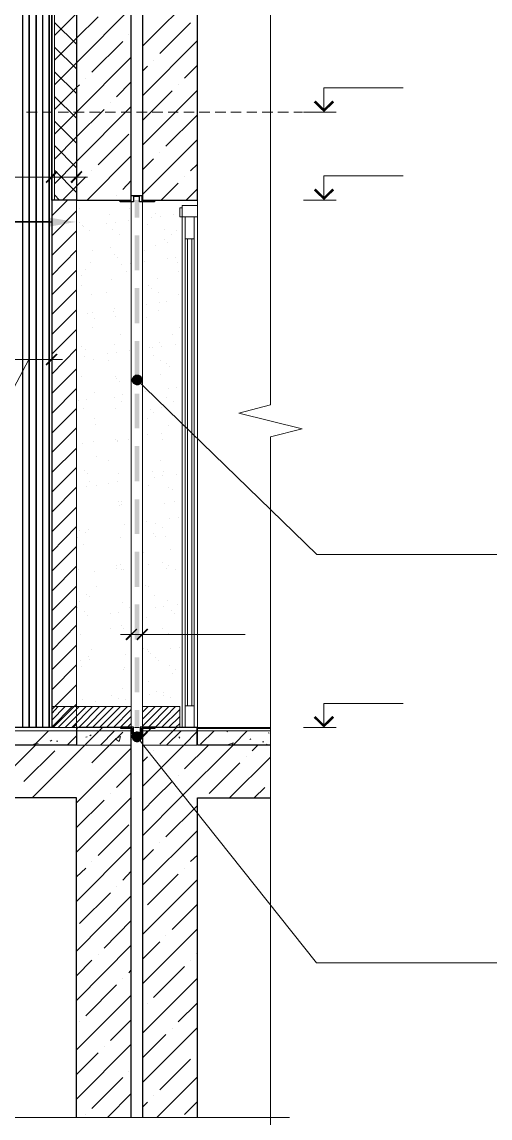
# Model space of a CAD drawing. Header units: millimetres. Extents: x -356862 to 418287, y 0 to 839748.
# Drawn here: x 395713 to 397891, y 771271 to 776373 of the extents above; entities that cross this region are included whole.
import ezdxf

# ---------------------------------------------------------------- set-up
doc = ezdxf.new("R2010")
doc.units = ezdxf.units.MM
doc.layers.add('PDF _Геометрия', color=7, linetype='Continuous', true_color=0xbababa)
doc.layers.add('PDF _Сплошная заливка', color=7, linetype='Continuous', true_color=0xf50000)

msp = doc.modelspace()

# ---------------------------------------------------------------- linework, layer by layer
at = {"layer": 'PDF _Геометрия', "color": 7, "lineweight": 5}
for points in [[(396868.6783, 777847.0944), (396868.6783, 777758.3315), (396868.6783, 774591.012), (396721.4618, 774552.0429), (397015.8948, 774478.4346), (396868.6783, 774441.6305), (396868.6783, 771274.3109), (396868.6783, 771185.548)], [(395784.0391, 775952.7645), (395734.2453, 775952.7645)], [(395855.4824, 775952.7645), (395807.8536, 775952.7645)], [(395929.0907, 775952.7645), (395881.4618, 775952.7645)], [(396002.6989, 775952.7645), (395952.9051, 775952.7645)], [(396076.3072, 775952.7645), (396026.5134, 775952.7645)], [(396147.7505, 775952.7645), (396100.1216, 775952.7645)], [(396221.3587, 775952.7645), (396173.7299, 775952.7645)], [(396294.967, 775952.7645), (396245.1732, 775952.7645)], [(396368.5752, 775952.7645), (396318.7814, 775952.7645)], [(396440.0185, 775952.7645), (396392.3897, 775952.7645)], [(396513.6268, 775952.7645), (396465.9979, 775952.7645)], [(396587.235, 775952.7645), (396537.4412, 775952.7645)], [(396660.8433, 775952.7645), (396611.0495, 775952.7645)], [(396732.2866, 775952.7645), (396684.6577, 775952.7645)], [(396805.8948, 775952.7645), (396758.266, 775952.7645)], [(396879.5031, 775952.7645), (396829.7093, 775952.7645)], [(396953.1113, 775952.7645), (396903.3175, 775952.7645)], [(397018.0598, 775952.7645), (396976.9257, 775952.7645)], [(395965.8948, 773088.5377), (395965.8948, 775543.5893)], [(396221.3587, 775543.5893), (396221.3587, 773088.5377)], [(396273.3175, 773088.5377), (396273.3175, 775543.5893)], [(396528.7814, 775543.5893), (396528.7814, 775517.6099)], [(396472.4928, 773190.2903), (396472.4928, 775363.8986)], [(396513.6268, 775363.8986), (396513.6268, 773190.2903)], [(396273.3175, 773006.2697), (396526.6165, 773006.2697), (396526.6165, 773088.5377)], [(396868.6783, 773088.5377), (396528.7814, 773088.5377)], [(396868.6783, 773084.2078), (396528.7814, 773084.2078)], [(396221.3587, 773073.3831), (391055.7917, 773073.3831)], [(396526.6165, 773073.3831), (396273.3175, 773073.3831)], [(396868.6783, 773073.3831), (396528.7814, 773073.3831)], [(396957.4412, 771274.3109), (396868.6783, 771274.3109), (392188.0598, 771274.3109), (392151.2556, 771421.5274), (392077.6474, 771124.9295), (392040.8433, 771274.3109), (387360.2247, 771274.3109), (387271.4618, 771274.3109)]]:
    msp.add_lwpolyline(points, dxfattribs=at)
at = {"layer": 'PDF _Геометрия', "color": 7, "lineweight": 30}
for points in [[(372746.8227, 777056.8882), (378628.9876, 777056.8882), (378628.9876, 776463.6924), (379139.9154, 776463.6924), (379139.9154, 777056.8882), (382413.3175, 777056.8882), (382413.3175, 776463.6924), (382924.2453, 776463.6924), (382924.2453, 777056.8882), (387834.3484, 777056.8882), (387834.3484, 776463.6924), (388345.2763, 776463.6924), (388345.2763, 777056.8882), (391209.5031, 777056.8882), (391209.5031, 776463.6924), (391720.4309, 776463.6924), (391720.4309, 777056.8882), (395965.8948, 777056.8882), (395965.8948, 775543.5893), (396221.3587, 775543.5893), (396221.3587, 777056.8882), (396221.3587, 777303.6924), (396221.3587, 777758.3315)], [(396273.3175, 777758.3315), (396273.3175, 777303.6924), (396273.3175, 777056.8882), (396273.3175, 775543.5893), (396528.7814, 775543.5893), (396528.7814, 777056.8882), (396868.6783, 777056.8882)], [(396221.3587, 771274.3109), (396221.3587, 772761.6305), (396221.3587, 773006.2697), (396221.3587, 773088.5377), (395965.8948, 773088.5377), (395965.8948, 773006.2697), (391209.5031, 773006.2697), (391209.5031, 772761.6305)], [(396868.6783, 773006.2697), (396528.7814, 773006.2697), (396528.7814, 773088.5377), (396273.3175, 773088.5377), (396273.3175, 773006.2697), (396273.3175, 772761.6305), (396273.3175, 771274.3109)], [(395965.8948, 771274.3109), (395965.8948, 772761.6305), (391209.5031, 772761.6305), (391209.5031, 772168.4346), (391720.4309, 772168.4346), (391720.4309, 772761.6305)], [(396528.7814, 771274.3109), (396528.7814, 772761.6305), (396868.6783, 772761.6305)]]:
    msp.add_lwpolyline(points, dxfattribs=at)
at = {"layer": 'PDF _Геометрия', "color": 24, "lineweight": 18, "true_color": 0xa12502}
msp.add_lwpolyline([(395638.9876, 777056.8882), (395851.1526, 777056.8882), (395851.1526, 773088.5377), (395638.9876, 773088.5377)], close=True, dxfattribs=at)
at = {"layer": 'PDF _Геометрия', "color": 150, "lineweight": 30, "true_color": 0x0080ff}
msp.add_lwpolyline([(395851.1526, 777056.8882), (395851.1526, 773088.5377), (395638.9876, 773088.5377), (395638.9876, 777056.8882)], close=True, dxfattribs=at)
at = {"layer": 'PDF _Геометрия', "color": 254, "lineweight": 5, "true_color": 0xdcdcdc}
for points in [[(395714.7608, 773088.5377), (395714.7608, 777056.8882)], [(395745.0701, 773088.5377), (395745.0701, 777056.8882)], [(395779.7093, 773088.5377), (395779.7093, 777056.8882)], [(395810.0185, 773088.5377), (395810.0185, 777056.8882)], [(395840.3278, 773088.5377), (395840.3278, 777056.8882)], [(396457.3381, 773088.5377), (396457.3381, 775465.6511)], [(396528.7814, 775465.6511), (396528.7814, 773088.5377)]]:
    msp.add_lwpolyline(points, dxfattribs=at)
for points in [[(395716.9257, 777056.8882), (395716.9257, 773088.5377)], [(395747.235, 777056.8882), (395747.235, 773088.5377)], [(395777.5443, 777056.8882), (395777.5443, 773088.5377)], [(395807.8536, 777056.8882), (395807.8536, 773088.5377)], [(395838.1629, 777056.8882), (395838.1629, 773088.5377)]]:
    msp.add_lwpolyline(points, close=True, dxfattribs=at)
at = {"layer": 'PDF _Геометрия', "color": 171, "lineweight": 30, "true_color": 0x7f7fff}
msp.add_lwpolyline([(395965.8948, 775543.5893), (395851.1526, 775543.5893), (395851.1526, 777056.8882)], dxfattribs=at)
at = {"layer": 'PDF _Геометрия', "color": 171, "lineweight": 20, "true_color": 0x7f7fff}
for points in [[(395965.8948, 777056.8882), (395864.1422, 777056.8882), (395864.1422, 775543.5893), (395965.8948, 775543.5893)], [(395965.8948, 775543.5893), (395851.1526, 775543.5893), (395851.1526, 773088.5377), (395965.8948, 773088.5377)]]:
    msp.add_lwpolyline(points, close=True, dxfattribs=at)
at = {"layer": 'PDF _Геометрия', "lineweight": 5}
for points in [[(396273.3175, 776260.1872), (396528.7814, 776515.6511)], [(395965.8948, 776182.2491), (396221.3587, 776437.713)], [(395965.8948, 776296.9913), (396067.6474, 776396.579)], [(396353.4206, 776225.548), (396496.3072, 776368.4346)], [(396210.534, 776312.146), (396210.534, 776312.146)], [(396037.3381, 776138.9501), (396182.3897, 776281.8367)], [(396273.3175, 776028.5377), (396528.7814, 776286.1666)], [(395965.8948, 775952.7645), (396221.3587, 776208.2285)], [(396325.2763, 776195.2388), (396325.2763, 776195.2388)], [(396273.3175, 776143.28), (396297.1319, 776167.0944)], [(396468.1629, 776110.8058), (396528.7814, 776171.4243)], [(396009.1938, 776110.8058), (396009.1938, 776110.8058)], [(396152.0804, 776024.2078), (396221.3587, 776093.4862)], [(395965.8948, 776067.5068), (395981.0495, 776080.4965)], [(396273.3175, 775799.0532), (396528.7814, 776054.5171)], [(396273.3175, 775913.7955), (396411.8742, 776052.3522)], [(396440.0185, 776080.4965), (396440.0185, 776080.4965)], [(396123.9361, 775996.0635), (396123.9361, 775996.0635)], [(395965.8948, 775723.28), (396221.3587, 775978.7439)], [(395965.8948, 775838.0223), (396095.7917, 775965.7542)], [(396381.5649, 775794.7233), (396526.6165, 775937.6099)], [(396067.6474, 775708.1254), (396210.534, 775851.012)], [(396273.3175, 775569.5687), (396528.7814, 775825.0326)], [(396015.6886, 775543.5893), (396221.3587, 775749.2594)], [(396273.3175, 775684.3109), (396325.2763, 775736.2697)], [(396353.4206, 775766.579), (396353.4206, 775766.579)], [(396496.3072, 775679.981), (396528.7814, 775710.2903)], [(395965.8948, 775608.5377), (396009.1938, 775651.8367)], [(396037.3381, 775679.981), (396037.3381, 775679.981)], [(396182.3897, 775593.3831), (396221.3587, 775634.5171)], [(396468.1629, 775651.8367), (396468.1629, 775651.8367)], [(396359.9154, 775543.5893), (396440.0185, 775621.5274)], [(396476.8227, 775543.5893), (396528.7814, 775595.548)], [(396152.0804, 775565.2388), (396152.0804, 775565.2388)], [(395760.2247, 772761.6305), (396004.8639, 773006.2697), (396087.1319, 773088.5377)], [(395965.8948, 773082.0429), (395972.3897, 773088.5377)], [(396273.3175, 773043.0738), (396316.6165, 773088.5377)], [(396353.4206, 773010.5996), (396431.3587, 773088.5377)], [(395768.8845, 773006.2697), (395835.9979, 773073.3831)], [(395844.6577, 773025.7542), (395851.1526, 773030.0841)], [(395922.5959, 773006.2697), (395968.0598, 773051.7336)], [(396009.1938, 773043.0738), (396015.6886, 773045.2388)], [(396028.6783, 773049.5687), (396035.1732, 773053.8986)], [(396037.3381, 772924.0017), (396119.6062, 773006.2697), (396182.3897, 773066.8882)], [(396078.4721, 773006.2697), (396143.4206, 773073.3831)], [(396273.3175, 772584.1047), (396448.6783, 772761.6305), (396695.4824, 773006.2697), (396760.4309, 773073.3831)], [(396273.3175, 773047.4037), (396297.1319, 773073.3831)], [(396273.3175, 772813.5893), (396465.9979, 773006.2697), (396528.7814, 773071.2181)], [(396385.8948, 773006.2697), (396453.0082, 773073.3831)], [(396442.1835, 773045.2388), (396446.5134, 773038.7439)], [(396543.9361, 773010.5996), (396606.7196, 773073.3831)], [(396665.1732, 773073.3831), (396669.5031, 773069.0532)], [(396773.4206, 773032.2491), (396777.7505, 773036.579)], [(396857.8536, 773064.7233), (396862.1835, 773062.5584)], [(395530.7402, 772761.6305), (395775.3794, 773006.2697)], [(395721.2556, 772837.4037), (395866.3072, 772980.2903)], [(395764.5546, 773006.2697), (395771.0495, 773012.7645), (395771.0495, 773006.2697)], [(395781.8742, 773012.7645), (395788.369, 773014.9295)], [(395872.802, 773025.7542), (395879.2969, 773025.7542)], [(395965.8948, 772737.8161), (395989.7093, 772761.6305), (396221.3587, 772993.28)], [(396325.2763, 772980.2903), (396325.2763, 772980.2903)], [(396468.1629, 772895.8573), (396580.7402, 773006.2697)], [(396587.235, 773006.2697), (396589.4, 773008.4346)], [(396691.1526, 773006.2697), (396695.4824, 773017.0944), (396669.5031, 773008.4346), (396671.668, 773006.2697)], [(396784.2453, 772980.2903), (396810.2247, 773006.2697)], [(396831.8742, 773021.4243), (396838.369, 773021.4243)], [(396849.1938, 773006.2697), (396853.5237, 773010.5996)], [(396273.3175, 772928.3315), (396297.1319, 772952.146)], [(396678.1629, 772761.6305), (396868.6783, 772949.981)], [(396756.101, 772952.146), (396756.101, 772952.146)], [(396152.0804, 772809.2594), (396221.3587, 772878.5377)], [(396582.9051, 772781.1151), (396725.7917, 772924.0017)], [(396273.3175, 772698.847), (396333.9361, 772761.6305), (396411.8742, 772837.4037)], [(396440.0185, 772865.548), (396440.0185, 772865.548)], [(396123.9361, 772781.1151), (396123.9361, 772781.1151)], [(396792.9051, 772761.6305), (396842.6989, 772809.2594)], [(395965.8948, 772508.3315), (396219.1938, 772761.6305), (396221.3587, 772763.7955)], [(395965.8948, 772623.0738), (396095.7917, 772750.8058)], [(396381.5649, 772579.7748), (396526.6165, 772722.6614)], [(396067.6474, 772493.1769), (396210.534, 772636.0635)], [(396273.3175, 772354.6202), (396528.7814, 772610.0841)], [(395965.8948, 772278.847), (396221.3587, 772534.3109)], [(396273.3175, 772469.3625), (396325.2763, 772521.3212)], [(396353.4206, 772551.6305), (396353.4206, 772551.6305)], [(396496.3072, 772465.0326), (396528.7814, 772495.3419)], [(395965.8948, 772393.5893), (396009.1938, 772434.7233)], [(396037.3381, 772465.0326), (396037.3381, 772465.0326)], [(396182.3897, 772378.4346), (396221.3587, 772419.5687)], [(396468.1629, 772434.7233), (396468.1629, 772434.7233)], [(396273.3175, 772125.1357), (396528.7814, 772380.5996)], [(396297.1319, 772263.6924), (396440.0185, 772406.579)], [(395981.0495, 772177.0944), (396123.9361, 772319.981)], [(396152.0804, 772350.2903), (396152.0804, 772350.2903)], [(395965.8948, 772047.1975), (396221.3587, 772304.8264)], [(396411.8742, 772148.9501), (396528.7814, 772265.8573)], [(396095.7917, 772062.3522), (396221.3587, 772190.0841)], [(396273.3175, 771895.6511), (396528.7814, 772151.1151)], [(396381.5649, 772120.8058), (396381.5649, 772120.8058)], [(395965.8948, 771817.713), (396221.3587, 772075.3419)], [(396273.3175, 772010.3934), (396353.4206, 772090.4965)], [(396067.6474, 772034.2078), (396067.6474, 772034.2078)], [(396526.6165, 772034.2078), (396528.7814, 772036.3728)], [(395965.8948, 771932.4553), (396037.3381, 772006.0635)], [(396210.534, 771947.6099), (396221.3587, 771960.5996)], [(396325.2763, 771832.8676), (396468.1629, 771975.7542)], [(396496.3072, 772006.0635), (396496.3072, 772006.0635)], [(396182.3897, 771919.4656), (396182.3897, 771919.4656)], [(396273.3175, 771666.1666), (396528.7814, 771921.6305)], [(396009.1938, 771746.2697), (396152.0804, 771891.3212)], [(395965.8948, 771588.2285), (396221.3587, 771843.6924)], [(396297.1319, 771804.7233), (396297.1319, 771804.7233)], [(396440.0185, 771718.1254), (396528.7814, 771806.8882)], [(395981.0495, 771718.1254), (395981.0495, 771718.1254)], [(396123.9361, 771631.5274), (396221.3587, 771728.9501)], [(396273.3175, 771436.6821), (396528.7814, 771692.146)], [(396273.3175, 771551.4243), (396381.5649, 771659.6718)], [(396411.8742, 771689.981), (396411.8742, 771689.981)], [(395965.8948, 771358.7439), (396221.3587, 771614.2078)], [(396095.7917, 771603.3831), (396095.7917, 771603.3831)], [(395965.8948, 771473.4862), (396067.6474, 771575.2388)], [(396526.6165, 771575.2388), (396526.6165, 771575.2388)], [(396353.4206, 771402.0429), (396496.3072, 771544.9295)], [(396037.3381, 771315.445), (396182.3897, 771460.4965)], [(396210.534, 771488.6408), (396210.534, 771488.6408)], [(396340.4309, 771274.3109), (396528.7814, 771462.6614)], [(396110.9464, 771274.3109), (396221.3587, 771384.7233)], [(396273.3175, 771321.9398), (396297.1319, 771345.7542)], [(396325.2763, 771373.8986), (396325.2763, 771373.8986)], [(396468.1629, 771287.3006), (396528.7814, 771347.9192)], [(396009.1938, 771287.3006), (396009.1938, 771287.3006)]]:
    msp.add_lwpolyline(points, dxfattribs=at)
at = {"layer": 'PDF _Геометрия', "color": 171, "lineweight": 20, "true_color": 0x7f7fff}
for points in [[(395864.1422, 776309.981), (395965.8948, 776411.7336)], [(395965.8948, 776268.847), (395864.1422, 776370.5996)], [(395864.1422, 776195.2388), (395965.8948, 776296.9913)], [(395965.8948, 776154.1047), (395864.1422, 776255.8573)], [(395864.1422, 776080.4965), (395965.8948, 776182.2491)], [(395965.8948, 776039.3625), (395864.1422, 776141.1151)], [(395864.1422, 775965.7542), (395965.8948, 776067.5068)], [(395965.8948, 775924.6202), (395864.1422, 776026.3728)], [(395864.1422, 775851.012), (395965.8948, 775952.7645)], [(395965.8948, 775807.713), (395864.1422, 775911.6305)], [(395864.1422, 775734.1047), (395965.8948, 775838.0223)], [(395965.8948, 775692.9707), (395864.1422, 775796.8882)], [(395864.1422, 775619.3625), (395965.8948, 775723.28)], [(395965.8948, 775578.2285), (395864.1422, 775682.146)], [(395900.9464, 775543.5893), (395965.8948, 775608.5377)], [(395851.1526, 775469.981), (395924.7608, 775543.5893)], [(395887.9567, 775543.5893), (395864.1422, 775567.4037)], [(395851.1526, 775376.8882), (395965.8948, 775493.7955)], [(395851.1526, 775285.9604), (395965.8948, 775400.7027)], [(395851.1526, 775192.8676), (395965.8948, 775309.7748)], [(395851.1526, 775101.9398), (395965.8948, 775216.6821)], [(395851.1526, 775011.012), (395965.8948, 775125.7542)], [(395851.1526, 774917.9192), (395965.8948, 775032.6614)], [(395851.1526, 774826.9913), (395965.8948, 774941.7336)], [(395851.1526, 774733.8986), (395965.8948, 774850.8058)], [(395851.1526, 774642.9707), (395965.8948, 774757.713)], [(395851.1526, 774549.8779), (395965.8948, 774666.7852)], [(395851.1526, 774458.9501), (395965.8948, 774573.6924)], [(395851.1526, 774368.0223), (395965.8948, 774482.7645)], [(395851.1526, 774274.9295), (395965.8948, 774389.6718)], [(395851.1526, 774184.0017), (395965.8948, 774298.7439)], [(395851.1526, 774090.9089), (395965.8948, 774207.8161)], [(395851.1526, 773999.981), (395965.8948, 774114.7233)], [(395851.1526, 773906.8882), (395965.8948, 774023.7955)], [(395851.1526, 773815.9604), (395965.8948, 773930.7027)], [(395851.1526, 773722.8676), (395965.8948, 773839.7748)], [(395851.1526, 773631.9398), (395965.8948, 773746.6821)], [(395851.1526, 773541.012), (395965.8948, 773655.7542)], [(395851.1526, 773447.9192), (395965.8948, 773564.8264)], [(395851.1526, 773356.9913), (395965.8948, 773471.7336)], [(395851.1526, 773263.8986), (395965.8948, 773380.8058)], [(395851.1526, 773172.9707), (395965.8948, 773287.713)], [(395857.6474, 773088.5377), (395965.8948, 773196.7852)], [(395950.7402, 773088.5377), (395965.8948, 773103.6924)]]:
    msp.add_lwpolyline(points, dxfattribs=at)
at = {"layer": 'PDF _Геометрия', "color": 112, "lineweight": 5, "true_color": 0x00b85c}
for points in [[(397117.6474, 775952.7645), (397117.6474, 776065.3419), (397485.6886, 776065.3419)], [(397022.3897, 775952.7645), (397173.9361, 775952.7645)], [(397117.6474, 775543.5893), (397117.6474, 775656.1666), (397485.6886, 775656.1666)], [(397022.3897, 775543.5893), (397173.9361, 775543.5893)], [(397117.6474, 773088.5377), (397117.6474, 773201.1151), (397485.6886, 773201.1151)], [(397022.3897, 773088.5377), (397173.9361, 773088.5377)]]:
    msp.add_lwpolyline(points, dxfattribs=at)
at = {"layer": 'PDF _Геометрия', "color": 7, "lineweight": 18}
for points in [[(395851.1526, 775595.548), (395851.1526, 775701.6305)], [(395965.8948, 775595.548), (395965.8948, 775701.6305)], [(395403.0082, 775649.6718), (395851.1526, 775649.6718)], [(396017.8536, 775649.6718), (395799.1938, 775649.6718)], [(395851.1526, 775389.8779), (395851.1526, 774751.2181)], [(395745.0701, 774801.012), (395602.1835, 774534.7233), (395167.0288, 774534.7233)], [(395587.0288, 774801.012), (395900.9464, 774801.012)], [(396221.3587, 773549.6718), (396221.3587, 773469.5687)], [(396273.3175, 773549.6718), (396273.3175, 773469.5687)], [(396221.3587, 773521.5274), (396171.5649, 773521.5274)], [(396221.3587, 773521.5274), (396273.3175, 773521.5274), (396221.3587, 773521.5274)], [(396323.1113, 773521.5274), (396273.3175, 773521.5274), (396751.7711, 773521.5274)]]:
    msp.add_lwpolyline(points, dxfattribs=at)
at = {"layer": 'PDF _Геометрия', "color": 235, "lineweight": 30, "true_color": 0xa14f78}
msp.add_lwpolyline([(396271.1526, 775565.2388), (396271.1526, 775539.2594), (396329.6062, 775539.2594), (396329.6062, 775534.9295), (396260.3278, 775534.9295), (396260.3278, 775560.9089), (396249.5031, 775560.9089), (396232.1835, 775560.9089), (396232.1835, 775534.9295), (396169.4, 775534.9295), (396169.4, 775539.2594), (396221.3587, 775539.2594), (396221.3587, 775565.2388), (396249.5031, 775565.2388)], close=True, dxfattribs=at)
at = {"layer": 'PDF _Геометрия', "color": 24, "lineweight": 18, "true_color": 0xa12502}
for points in [[(395978.8845, 775504.6202), (395978.8845, 775504.6202)], [(396214.8639, 775504.6202), (396214.8639, 775504.6202)], [(396331.7711, 775480.8058), (396331.7711, 775480.8058)], [(395981.0495, 775437.5068), (395981.0495, 775437.5068)], [(396106.6165, 775435.3419), (396106.6165, 775435.3419)], [(396121.7711, 775474.3109), (396121.7711, 775474.3109)], [(396145.5855, 775439.6718), (396145.5855, 775439.6718)], [(396210.534, 775448.3315), (396210.534, 775448.3315)], [(396297.1319, 775431.012), (396297.1319, 775431.012)], [(396314.4515, 775463.4862), (396314.4515, 775463.4862)], [(396355.5855, 775467.8161), (396355.5855, 775467.8161)], [(396418.369, 775476.4759), (396418.369, 775476.4759)], [(395996.2041, 775424.5171), (395996.2041, 775424.5171)], [(396000.534, 775420.1872), (396000.534, 775420.1872)], [(396026.5134, 775400.7027), (396026.5134, 775400.7027)], [(396134.7608, 775407.1975), (396134.7608, 775407.1975)], [(396167.235, 775385.548), (396167.235, 775385.548)], [(396377.235, 775407.1975), (396377.235, 775407.1975)], [(396409.7093, 775385.548), (396409.7093, 775385.548)], [(396431.3587, 775402.8676), (396431.3587, 775402.8676)], [(396336.101, 775331.4243), (396336.101, 775331.4243)], [(396375.0701, 775359.5687), (396375.0701, 775359.5687)], [(396390.2247, 775346.579), (396390.2247, 775346.579)], [(396041.668, 775309.7748), (396041.668, 775309.7748)], [(396126.101, 775322.7645), (396126.101, 775322.7645)], [(396141.2556, 775290.2903), (396141.2556, 775290.2903)], [(396156.4103, 775277.3006), (396156.4103, 775277.3006)], [(396284.1422, 775309.7748), (396284.1422, 775309.7748)], [(396427.0288, 775275.1357), (396427.0288, 775275.1357)], [(396033.0082, 775251.3212), (396033.0082, 775251.3212)], [(396178.0598, 775242.6614), (396178.0598, 775242.6614)], [(396217.0288, 775249.1563), (396217.0288, 775249.1563)], [(396281.9773, 775255.6511), (396281.9773, 775255.6511)], [(396388.0598, 775270.8058), (396388.0598, 775270.8058)], [(396435.6886, 775253.4862), (396435.6886, 775253.4862)], [(395968.0598, 775214.5171), (395968.0598, 775214.5171)], [(395987.5443, 775190.7027), (395987.5443, 775190.7027)], [(396009.1938, 775221.012), (396009.1938, 775221.012)], [(396130.4309, 775173.3831), (396130.4309, 775173.3831)], [(396197.5443, 775210.1872), (396197.5443, 775210.1872)], [(396342.5959, 775179.8779), (396342.5959, 775179.8779)], [(396440.0185, 775212.3522), (396440.0185, 775212.3522)], [(395989.7093, 775147.4037), (395989.7093, 775147.4037)], [(396301.4618, 775145.2388), (396301.4618, 775145.2388)], [(396314.4515, 775132.2491), (396314.4515, 775132.2491)], [(396037.3381, 775101.9398), (396037.3381, 775101.9398)], [(396104.4515, 775114.9295), (396104.4515, 775114.9295)], [(396349.0907, 775114.9295), (396349.0907, 775114.9295)], [(396440.0185, 775101.9398), (396440.0185, 775101.9398)], [(396039.5031, 775021.8367), (396039.5031, 775021.8367)], [(396136.9257, 775024.0017), (396136.9257, 775024.0017)], [(396143.4206, 775036.9913), (396143.4206, 775036.9913)], [(396290.6371, 775056.4759), (396290.6371, 775056.4759)], [(396346.9257, 775030.4965), (396346.9257, 775030.4965)], [(396353.4206, 775065.1357), (396353.4206, 775065.1357)], [(396383.7299, 775069.4656), (396383.7299, 775069.4656)], [(396017.8536, 775015.3419), (396017.8536, 775015.3419)], [(396050.3278, 774993.6924), (396050.3278, 774993.6924)], [(396147.7505, 775000.1872), (396147.7505, 775000.1872)], [(396292.802, 774995.8573), (396292.802, 774995.8573)], [(396041.668, 774950.3934), (396041.668, 774950.3934)], [(396169.4, 774920.0841), (396169.4, 774920.0841)], [(396411.8742, 774920.0841), (396411.8742, 774920.0841)], [(396444.3484, 774952.5584), (396444.3484, 774952.5584)], [(396141.2556, 774872.4553), (396141.2556, 774872.4553)], [(396351.2556, 774881.1151), (396351.2556, 774881.1151)], [(396424.8639, 774872.4553), (396424.8639, 774872.4553)], [(395991.8742, 774861.6305), (395991.8742, 774861.6305)], [(396004.8639, 774816.1666), (396004.8639, 774816.1666)], [(396007.0288, 774848.6408), (396007.0288, 774848.6408)], [(396110.9464, 774831.3212), (396110.9464, 774831.3212)], [(396152.0804, 774835.6511), (396152.0804, 774835.6511)], [(396214.8639, 774844.3109), (396214.8639, 774844.3109)], [(396307.9567, 774855.1357), (396307.9567, 774855.1357)], [(396320.9464, 774857.3006), (396320.9464, 774857.3006)], [(396323.1113, 774820.4965), (396323.1113, 774820.4965)], [(396362.0804, 774863.7955), (396362.0804, 774863.7955)], [(396045.9979, 774801.012), (396045.9979, 774801.012)], [(396113.1113, 774798.847), (396113.1113, 774798.847)], [(396355.5855, 774798.847), (396355.5855, 774798.847)], [(396385.8948, 774783.6924), (396385.8948, 774783.6924)], [(396401.0495, 774770.7027), (396401.0495, 774770.7027)], [(395987.5443, 774723.0738), (395987.5443, 774723.0738)], [(396145.5855, 774723.0738), (396145.5855, 774723.0738)], [(396152.0804, 774714.414), (396152.0804, 774714.414)], [(396355.5855, 774729.5687), (396355.5855, 774729.5687)], [(396165.0701, 774701.4243), (396165.0701, 774701.4243)], [(396392.3897, 774666.7852), (396392.3897, 774666.7852)], [(396433.5237, 774671.1151), (396433.5237, 774671.1151)], [(395974.5546, 774610.4965), (395974.5546, 774610.4965)], [(396013.5237, 774614.8264), (396013.5237, 774614.8264)], [(396052.4928, 774649.4656), (396052.4928, 774649.4656)], [(396143.4206, 774625.6511), (396143.4206, 774625.6511)], [(396182.3897, 774638.6408), (396182.3897, 774638.6408)], [(396286.3072, 774651.6305), (396286.3072, 774651.6305)], [(396385.8948, 774625.6511), (396385.8948, 774625.6511)], [(396000.534, 774571.5274), (396000.534, 774571.5274)], [(396149.9154, 774571.5274), (396149.9154, 774571.5274)], [(396175.8948, 774604.0017), (396175.8948, 774604.0017)], [(396312.2866, 774569.3625), (396312.2866, 774569.3625)], [(396362.0804, 774580.1872), (396362.0804, 774580.1872)], [(396418.369, 774604.0017), (396418.369, 774604.0017)], [(396052.4928, 774528.2285), (396052.4928, 774528.2285)], [(396294.967, 774528.2285), (396294.967, 774528.2285)], [(396325.2763, 774554.2078), (396325.2763, 774554.2078)], [(396056.8227, 774500.0841), (396056.8227, 774500.0841)], [(396359.9154, 774458.9501), (396359.9154, 774458.9501)], [(396394.5546, 774493.5893), (396394.5546, 774493.5893)], [(395996.2041, 774409.1563), (395996.2041, 774409.1563)], [(396045.9979, 774417.8161), (396045.9979, 774417.8161)], [(396149.9154, 774430.8058), (396149.9154, 774430.8058)], [(396156.4103, 774422.146), (396156.4103, 774422.146)], [(396158.5752, 774424.3109), (396158.5752, 774424.3109)], [(396206.2041, 774430.8058), (396206.2041, 774430.8058)], [(396294.967, 774450.2903), (396294.967, 774450.2903)], [(396366.4103, 774430.8058), (396366.4103, 774430.8058)], [(396061.1526, 774350.7027), (396061.1526, 774350.7027)], [(396115.2763, 774333.3831), (396115.2763, 774333.3831)], [(396357.7505, 774333.3831), (396357.7505, 774333.3831)], [(396002.6989, 774285.7542), (396002.6989, 774285.7542)], [(396017.8536, 774272.7645), (396017.8536, 774272.7645)], [(396160.7402, 774272.7645), (396160.7402, 774272.7645)], [(396318.7814, 774279.2594), (396318.7814, 774279.2594)], [(396327.4412, 774253.28), (396327.4412, 774253.28)], [(396368.5752, 774259.7748), (396368.5752, 774259.7748)], [(396370.7402, 774279.2594), (396370.7402, 774279.2594)], [(396431.3587, 774266.2697), (396431.3587, 774266.2697)], [(396011.3587, 774212.146), (396011.3587, 774212.146)], [(396026.5134, 774233.7955), (396026.5134, 774233.7955)], [(396058.9876, 774214.3109), (396058.9876, 774214.3109)], [(396117.4412, 774225.1357), (396117.4412, 774225.1357)], [(396158.5752, 774231.6305), (396158.5752, 774231.6305)], [(396221.3587, 774240.2903), (396221.3587, 774240.2903)], [(396301.4618, 774214.3109), (396301.4618, 774214.3109)], [(396396.7196, 774207.8161), (396396.7196, 774207.8161)], [(396411.8742, 774194.8264), (396411.8742, 774194.8264)], [(396162.9051, 774138.5377), (396162.9051, 774138.5377)], [(396165.0701, 774121.2181), (396165.0701, 774121.2181)], [(396175.8948, 774125.548), (396175.8948, 774125.548)], [(396178.0598, 774138.5377), (396178.0598, 774138.5377)], [(396375.0701, 774129.8779), (396375.0701, 774129.8779)], [(396420.534, 774138.5377), (396420.534, 774138.5377)], [(396275.4824, 774051.9398), (396275.4824, 774051.9398)], [(396398.8845, 774060.5996), (396398.8845, 774060.5996)], [(396440.0185, 774067.0944), (396440.0185, 774067.0944)], [(395978.8845, 774006.4759), (395978.8845, 774006.4759)], [(396020.0185, 774010.8058), (396020.0185, 774010.8058)], [(396188.8845, 774032.4553), (396188.8845, 774032.4553)], [(396292.802, 774047.6099), (396292.802, 774047.6099)], [(396331.7711, 774038.9501), (396331.7711, 774038.9501)], [(396364.2453, 774019.4656), (396364.2453, 774019.4656)], [(395970.2247, 773971.8367), (395970.2247, 773971.8367)], [(396009.1938, 773995.6511), (396009.1938, 773995.6511)], [(396169.4, 773971.8367), (396169.4, 773971.8367)], [(396323.1113, 773993.4862), (396323.1113, 773993.4862)], [(396336.101, 773978.3315), (396336.101, 773978.3315)], [(396381.5649, 773978.3315), (396381.5649, 773978.3315)], [(395998.369, 773941.5274), (395998.369, 773941.5274)], [(396279.8123, 773902.5584), (396279.8123, 773902.5584)], [(396403.2144, 773917.713), (396403.2144, 773917.713)], [(396169.4, 773848.4346), (396169.4, 773848.4346)], [(396301.4618, 773846.2697), (396301.4618, 773846.2697)], [(396364.2453, 773854.9295), (396364.2453, 773854.9295)], [(395976.7196, 773822.4553), (395976.7196, 773822.4553)], [(396050.3278, 773813.7955), (396050.3278, 773813.7955)], [(396152.0804, 773844.1047), (396152.0804, 773844.1047)], [(396154.2453, 773826.7852), (396154.2453, 773826.7852)], [(396175.8948, 773822.4553), (396175.8948, 773822.4553)], [(396184.5546, 773822.4553), (396184.5546, 773822.4553)], [(396385.8948, 773828.9501), (396385.8948, 773828.9501)], [(396394.5546, 773844.1047), (396394.5546, 773844.1047)], [(396427.0288, 773822.4553), (396427.0288, 773822.4553)], [(396061.1526, 773746.6821), (396061.1526, 773746.6821)], [(396286.3072, 773751.012), (396286.3072, 773751.012)], [(396303.6268, 773746.6821), (396303.6268, 773746.6821)], [(396013.5237, 773709.8779), (396013.5237, 773709.8779)], [(396026.5134, 773696.8882), (396026.5134, 773696.8882)], [(396329.6062, 773703.3831), (396329.6062, 773703.3831)], [(395972.3897, 773649.2594), (395972.3897, 773649.2594)], [(395981.0495, 773673.0738), (395981.0495, 773673.0738)], [(396180.2247, 773670.9089), (396180.2247, 773670.9089)], [(396214.8639, 773649.2594), (396214.8639, 773649.2594)], [(396331.7711, 773649.2594), (396331.7711, 773649.2594)], [(396372.9051, 773653.5893), (396372.9051, 773653.5893)], [(396390.2247, 773679.5687), (396390.2247, 773679.5687)], [(396435.6886, 773662.2491), (396435.6886, 773662.2491)], [(396004.8639, 773627.6099), (396004.8639, 773627.6099)], [(396017.8536, 773608.1254), (396017.8536, 773608.1254)], [(396123.9361, 773621.1151), (396123.9361, 773621.1151)], [(396162.9051, 773625.445), (396162.9051, 773625.445)], [(396290.6371, 773601.6305), (396290.6371, 773601.6305)], [(396407.5443, 773631.9398), (396407.5443, 773631.9398)], [(396422.6989, 773618.9501), (396422.6989, 773618.9501)], [(396123.9361, 773551.8367), (396123.9361, 773551.8367)], [(396173.7299, 773562.6614), (396173.7299, 773562.6614)], [(396186.7196, 773549.6718), (396186.7196, 773549.6718)], [(396366.4103, 773551.8367), (396366.4103, 773551.8367)], [(395985.3794, 773521.5274), (395985.3794, 773521.5274)], [(396184.5546, 773521.5274), (396184.5546, 773521.5274)], [(396394.5546, 773528.0223), (396394.5546, 773528.0223)], [(396035.1732, 773452.2491), (396035.1732, 773452.2491)], [(396277.6474, 773454.414), (396277.6474, 773454.414)], [(396294.967, 773452.2491), (396294.967, 773452.2491)], [(396299.2969, 773441.4243), (396299.2969, 773441.4243)], [(396405.3794, 773456.579), (396405.3794, 773456.579)], [(396444.3484, 773460.9089), (396444.3484, 773460.9089)], [(395985.3794, 773400.2903), (395985.3794, 773400.2903)], [(396020.0185, 773419.7748), (396020.0185, 773419.7748)], [(396026.5134, 773406.7852), (396026.5134, 773406.7852)], [(396195.3794, 773428.4346), (396195.3794, 773428.4346)], [(396310.1216, 773432.7645), (396310.1216, 773432.7645)], [(396331.7711, 773415.445), (396331.7711, 773415.445)], [(396346.9257, 773402.4553), (396346.9257, 773402.4553)], [(395989.7093, 773372.146), (395989.7093, 773372.146)], [(396186.7196, 773356.9913), (396186.7196, 773356.9913)], [(396188.8845, 773369.981), (396188.8845, 773369.981)], [(396401.0495, 773378.6408), (396401.0495, 773378.6408)], [(396414.0391, 773341.8367), (396414.0391, 773341.8367)], [(396429.1938, 773356.9913), (396429.1938, 773356.9913)], [(396299.2969, 773300.7027), (396299.2969, 773300.7027)], [(396130.4309, 773237.9192), (396130.4309, 773237.9192)], [(396180.2247, 773272.5584), (396180.2247, 773272.5584)], [(396307.9567, 773242.2491), (396307.9567, 773242.2491)], [(396340.4309, 773257.4037), (396340.4309, 773257.4037)], [(396370.7402, 773250.9089), (396370.7402, 773250.9089)], [(396372.9051, 773237.9192), (396372.9051, 773237.9192)], [(395996.2041, 773220.5996), (395996.2041, 773220.5996)], [(396056.8227, 773209.7748), (396056.8227, 773209.7748)], [(396160.7402, 773222.7645), (396160.7402, 773222.7645)], [(396195.3794, 773220.5996), (396195.3794, 773220.5996)], [(396405.3794, 773229.2594), (396405.3794, 773229.2594)], [(396007.0288, 773162.146), (396007.0288, 773162.146)], [(396024.3484, 773134.0017), (396024.3484, 773134.0017)], [(396100.1216, 773149.1563), (396100.1216, 773149.1563)], [(396305.7917, 773151.3212), (396305.7917, 773151.3212)], [(396037.3381, 773121.012), (396037.3381, 773121.012)], [(396340.4309, 773125.3419), (396340.4309, 773125.3419)]]:
    msp.add_lwpolyline(points, dxfattribs=at)
at = {"layer": 'PDF _Геометрия', "color": 7, "lineweight": 9}
msp.add_lwpolyline([(396457.3381, 775465.6511), (396446.5134, 775465.6511), (396446.5134, 775506.7852), (396457.3381, 775506.7852)], dxfattribs=at)
at = {"layer": 'PDF _Геометрия', "color": 7, "lineweight": 20}
msp.add_lwpolyline([(396528.7814, 775517.6099), (396457.3381, 775517.6099), (396457.3381, 775465.6511), (396528.7814, 775465.6511)], close=True, dxfattribs=at)
at = {"layer": 'PDF _Геометрия', "color": 150, "lineweight": 30, "true_color": 0x0080ff}
msp.add_lwpolyline([(393971.9773, 775441.8367), (395638.9876, 775441.8367), (395851.1526, 775441.8367)], dxfattribs=at)
at = {"layer": 'PDF _Геометрия', "color": 1, "lineweight": 30, "true_color": 0xfa0000}
msp.add_lwpolyline([(395842.4928, 775441.8367), (395660.6371, 775441.8367), (395660.6371, 775073.7955)], dxfattribs=at)
at = {"layer": 'PDF _Геометрия', "color": 7, "lineweight": 9}
for points in [[(396472.4928, 775465.6511), (396472.4928, 775363.8986), (396513.6268, 775363.8986), (396513.6268, 775465.6511)], [(396472.4928, 773190.2903), (396472.4928, 773088.5377), (396513.6268, 773088.5377), (396513.6268, 773190.2903)]]:
    msp.add_lwpolyline(points, close=True, dxfattribs=at)
at = {"layer": 'PDF _Геометрия', "color": 171, "lineweight": 5, "true_color": 0x8080ff}
msp.add_lwpolyline([(396483.3175, 775363.8986), (396483.3175, 773190.2903), (396502.802, 773190.2903), (396502.802, 775363.8986)], close=True, dxfattribs=at)
at = {"layer": 'PDF _Геометрия', "color": 251, "lineweight": 20, "true_color": 0x545454}
for points in [[(396266.8227, 774688.4346), (396284.1422, 774671.1151), (397085.1732, 773893.8986), (397180.4309, 773893.8986), (399195.9979, 773893.8986)], [(396264.6577, 773025.7542), (396279.8123, 773004.1047), (397083.0082, 771993.0738), (397178.266, 771993.0738), (399089.9154, 771993.0738)]]:
    msp.add_lwpolyline(points, dxfattribs=at)
at = {"layer": 'PDF _Геометрия', "color": 84, "lineweight": 20, "true_color": 0x269900}
for points in [[(395851.1526, 773088.5377), (396221.3587, 773088.5377), (396221.3587, 773185.9604), (395851.1526, 773185.9604)], [(396273.3175, 773088.5377), (396446.5134, 773088.5377), (396446.5134, 773185.9604), (396273.3175, 773185.9604)]]:
    msp.add_lwpolyline(points, close=True, dxfattribs=at)
for points in [[(395851.1526, 773153.4862), (395881.4618, 773185.9604)], [(395851.1526, 773123.1769), (395913.9361, 773185.9604)], [(395851.1526, 773090.7027), (395946.4103, 773185.9604)], [(395881.4618, 773088.5377), (395978.8845, 773185.9604)], [(395913.9361, 773088.5377), (396011.3587, 773185.9604)], [(395944.2453, 773088.5377), (396041.668, 773185.9604)], [(395976.7196, 773088.5377), (396074.1422, 773185.9604)], [(396009.1938, 773088.5377), (396106.6165, 773185.9604)], [(396041.668, 773088.5377), (396139.0907, 773185.9604)], [(396074.1422, 773088.5377), (396171.5649, 773185.9604)], [(396106.6165, 773088.5377), (396204.0391, 773185.9604)], [(396273.3175, 773159.981), (396299.2969, 773185.9604)], [(396273.3175, 773127.5068), (396331.7711, 773185.9604)], [(396273.3175, 773095.0326), (396364.2453, 773185.9604)], [(396299.2969, 773088.5377), (396396.7196, 773185.9604)], [(396331.7711, 773088.5377), (396427.0288, 773185.9604)], [(396139.0907, 773088.5377), (396221.3587, 773172.9707)], [(396169.4, 773088.5377), (396221.3587, 773140.4965)], [(396362.0804, 773088.5377), (396446.5134, 773172.9707)], [(396394.5546, 773088.5377), (396446.5134, 773140.4965)], [(396201.8742, 773088.5377), (396221.3587, 773108.0223)], [(396427.0288, 773088.5377), (396446.5134, 773108.0223)]]:
    msp.add_lwpolyline(points, dxfattribs=at)
at = {"layer": 'PDF _Геометрия', "color": 7, "lineweight": 5}
msp.add_lwpolyline([(391055.7917, 773006.2697), (396221.3587, 773006.2697), (396221.3587, 773088.5377), (391055.7917, 773088.5377)], close=True, dxfattribs=at)
at = {"layer": 'PDF _Геометрия', "color": 160, "lineweight": 30, "true_color": 0x003fff}
msp.add_lwpolyline([(396251.668, 773060.3934), (396271.1526, 773060.3934), (396271.1526, 773086.3728), (396331.7711, 773086.3728), (396331.7711, 773090.7027), (396262.4928, 773090.7027), (396262.4928, 773064.7233), (396251.668, 773064.7233), (396232.1835, 773064.7233), (396232.1835, 773090.7027), (396171.5649, 773090.7027), (396171.5649, 773086.3728), (396223.5237, 773086.3728), (396223.5237, 773060.3934)], close=True, dxfattribs=at)
at = {"layer": 'PDF _Геометрия', "color": 235, "lineweight": 0, "true_color": 0xa14f78}
msp.add_lwpolyline([(396258.1629, 773088.5377), (396236.5134, 773088.5377)], dxfattribs=at)
at = {"layer": 'PDF _Геометрия', "lineweight": 5}
msp.add_lwpolyline([(396171.5649, 773047.4037), (396145.5855, 773036.579), (396165.0701, 773023.5893)], close=True, dxfattribs=at)
at = {"layer": 'PDF _Сплошная заливка', "color": 112, "true_color": 0x00b85c, "transparency": 33554559}
for points in [[(397117.6474, 775967.9192), (397070.0185, 775998.2285), (397078.6783, 776006.8882)], [(397117.6474, 775952.7645), (397117.6474, 775967.9192), (397070.0185, 775998.2285)], [(397165.2763, 775998.2285), (397156.6165, 776006.8882), (397117.6474, 775952.7645)], [(397156.6165, 776006.8882), (397117.6474, 775952.7645), (397117.6474, 775967.9192)], [(397117.6474, 775558.7439), (397070.0185, 775589.0532), (397078.6783, 775597.713)], [(397117.6474, 775543.5893), (397117.6474, 775558.7439), (397070.0185, 775589.0532)], [(397165.2763, 775589.0532), (397156.6165, 775597.713), (397117.6474, 775543.5893)], [(397156.6165, 775597.713), (397117.6474, 775543.5893), (397117.6474, 775558.7439)], [(397117.6474, 773103.6924), (397070.0185, 773134.0017), (397078.6783, 773142.6614)], [(397117.6474, 773088.5377), (397117.6474, 773103.6924), (397070.0185, 773134.0017)], [(397165.2763, 773134.0017), (397156.6165, 773142.6614), (397117.6474, 773088.5377)], [(397156.6165, 773142.6614), (397117.6474, 773088.5377), (397117.6474, 773103.6924)]]:
    msp.add_solid(points, dxfattribs=at)
at = {"layer": 'PDF _Сплошная заливка', "color": 7, "transparency": 33554559}
for points in [[(395872.802, 775679.981), (395827.3381, 775621.5274), (395823.0082, 775628.0223)], [(395879.2969, 775673.4862), (395872.802, 775679.981), (395827.3381, 775621.5274)], [(395937.7505, 775628.0223), (395944.2453, 775621.5274), (395989.7093, 775679.981)], [(395944.2453, 775621.5274), (395989.7093, 775679.981), (395994.0391, 775673.4862)], [(395823.0082, 774779.3625), (395827.3381, 774772.8676), (395872.802, 774829.1563)], [(395827.3381, 774772.8676), (395872.802, 774829.1563), (395879.2969, 774824.8264)], [(396193.2144, 773499.8779), (396199.7093, 773493.3831), (396245.1732, 773549.6718)], [(396199.7093, 773493.3831), (396245.1732, 773549.6718), (396249.5031, 773545.3419)], [(396294.967, 773549.6718), (396249.5031, 773493.3831), (396245.1732, 773499.8779)], [(396301.4618, 773545.3419), (396294.967, 773549.6718), (396249.5031, 773493.3831)]]:
    msp.add_solid(points, dxfattribs=at)
at = {"layer": 'PDF _Сплошная заливка', "color": 235, "true_color": 0xa14f78, "transparency": 33554559}
for points in [[(396258.1629, 775543.5893), (396236.5134, 775543.5893), (396258.1629, 775461.3212)], [(396236.5134, 775543.5893), (396258.1629, 775461.3212), (396236.5134, 775461.3212)], [(396258.1629, 775379.0532), (396236.5134, 775379.0532), (396258.1629, 775216.6821)], [(396236.5134, 775379.0532), (396258.1629, 775216.6821), (396236.5134, 775216.6821)], [(396258.1629, 775134.414), (396236.5134, 775134.414), (396258.1629, 774969.8779)], [(396236.5134, 775134.414), (396258.1629, 774969.8779), (396236.5134, 774969.8779)], [(396258.1629, 774887.6099), (396236.5134, 774887.6099), (396258.1629, 774725.2388)], [(396236.5134, 774887.6099), (396258.1629, 774725.2388), (396236.5134, 774725.2388)], [(396258.1629, 774642.9707), (396236.5134, 774642.9707), (396258.1629, 774480.5996)], [(396236.5134, 774642.9707), (396258.1629, 774480.5996), (396236.5134, 774480.5996)], [(396258.1629, 774398.3315), (396236.5134, 774398.3315), (396258.1629, 774233.7955)], [(396236.5134, 774398.3315), (396258.1629, 774233.7955), (396236.5134, 774233.7955)], [(396258.1629, 774151.5274), (396236.5134, 774151.5274), (396258.1629, 773989.1563)], [(396236.5134, 774151.5274), (396258.1629, 773989.1563), (396236.5134, 773989.1563)], [(396258.1629, 773906.8882), (396236.5134, 773906.8882), (396258.1629, 773742.3522)], [(396236.5134, 773906.8882), (396258.1629, 773742.3522), (396236.5134, 773742.3522)], [(396258.1629, 773662.2491), (396236.5134, 773662.2491), (396258.1629, 773497.713)], [(396236.5134, 773662.2491), (396258.1629, 773497.713), (396236.5134, 773497.713)], [(396258.1629, 773415.445), (396236.5134, 773415.445), (396258.1629, 773253.0738)], [(396236.5134, 773415.445), (396258.1629, 773253.0738), (396236.5134, 773253.0738)], [(396258.1629, 773170.8058), (396236.5134, 773170.8058), (396258.1629, 773088.5377)], [(396236.5134, 773170.8058), (396258.1629, 773088.5377), (396236.5134, 773088.5377)]]:
    msp.add_solid(points, dxfattribs=at)
at = {"layer": 'PDF _Сплошная заливка', "color": 1, "true_color": 0xfa0000, "transparency": 33554559}
msp.add_solid([(395842.4928, 775461.3212), (395963.7299, 775441.8367), (395842.4928, 775420.1872)], dxfattribs=at)
at = {"layer": 'PDF _Сплошная заливка', "color": 251, "true_color": 0x545454, "transparency": 33554559}
for points in [[(396230.0185, 774723.0738), (396223.5237, 774712.2491), (396247.3381, 774705.7542)], [(396247.3381, 774705.7542), (396240.8433, 774731.7336), (396230.0185, 774723.0738)], [(396253.833, 774731.7336), (396247.3381, 774705.7542), (396240.8433, 774731.7336)], [(396266.8227, 774725.2388), (396253.833, 774731.7336), (396247.3381, 774705.7542)], [(396247.3381, 774705.7542), (396273.3175, 774712.2491), (396266.8227, 774725.2388)], [(396223.5237, 774712.2491), (396247.3381, 774705.7542), (396223.5237, 774699.2594)], [(396247.3381, 774705.7542), (396223.5237, 774699.2594), (396230.0185, 774688.4346)], [(396230.0185, 774688.4346), (396243.0082, 774681.9398), (396247.3381, 774705.7542)], [(396243.0082, 774681.9398), (396247.3381, 774705.7542), (396255.9979, 774681.9398)], [(396273.3175, 774699.2594), (396247.3381, 774705.7542), (396273.3175, 774712.2491)], [(396247.3381, 774705.7542), (396255.9979, 774681.9398), (396266.8227, 774688.4346)], [(396266.8227, 774688.4346), (396273.3175, 774699.2594), (396247.3381, 774705.7542)], [(396232.1835, 773064.7233), (396223.5237, 773053.8986), (396247.3381, 773045.2388)], [(396223.5237, 773053.8986), (396247.3381, 773045.2388), (396223.5237, 773040.9089)], [(396247.3381, 773045.2388), (396223.5237, 773040.9089), (396227.8536, 773030.0841)], [(396227.8536, 773030.0841), (396238.6783, 773021.4243), (396247.3381, 773045.2388)], [(396247.3381, 773045.2388), (396245.1732, 773071.2181), (396232.1835, 773064.7233)], [(396238.6783, 773021.4243), (396247.3381, 773045.2388), (396251.668, 773019.2594)], [(396258.1629, 773069.0532), (396247.3381, 773045.2388), (396245.1732, 773071.2181)], [(396268.9876, 773060.3934), (396258.1629, 773069.0532), (396247.3381, 773045.2388)], [(396247.3381, 773045.2388), (396273.3175, 773049.5687), (396268.9876, 773060.3934)], [(396271.1526, 773036.579), (396247.3381, 773045.2388), (396273.3175, 773049.5687)], [(396247.3381, 773045.2388), (396251.668, 773019.2594), (396264.6577, 773025.7542)], [(396264.6577, 773025.7542), (396271.1526, 773036.579), (396247.3381, 773045.2388)]]:
    msp.add_solid(points, dxfattribs=at)

doc.saveas('drawing.dxf')
